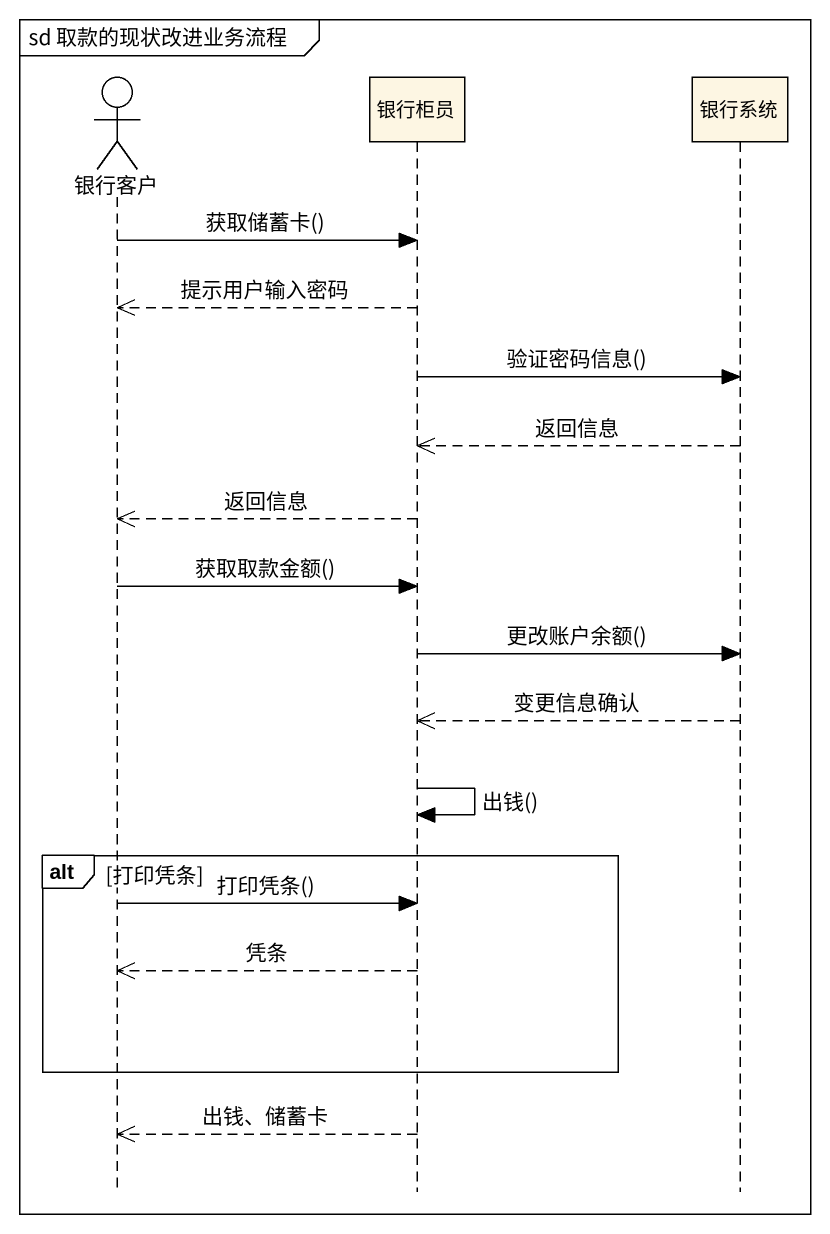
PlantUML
@startuml
mainframe sd 取款的现状改进业务流程
hide footbox
actor 银行客户
participant 银行柜员
participant 银行系统

银行客户 -> 银行柜员 : 获取储蓄卡()
银行柜员 -->> 银行客户 : 提示用户输入密码
银行柜员 -> 银行系统 : 验证密码信息()
银行系统 -->> 银行柜员 : 返回信息
银行柜员 -->> 银行客户 : 返回信息
银行客户 -> 银行柜员 : 获取取款金额()
银行柜员 -> 银行系统 : 更改账户余额()
银行系统 -->> 银行柜员 : 变更信息确认
银行柜员 -> 银行柜员 : 出钱()
alt 打印凭条
  银行客户 -> 银行柜员 : 打印凭条()
  银行柜员 -->> 银行客户 : 凭条
end
银行柜员 -->> 银行客户 : 出钱、储蓄卡
@enduml
